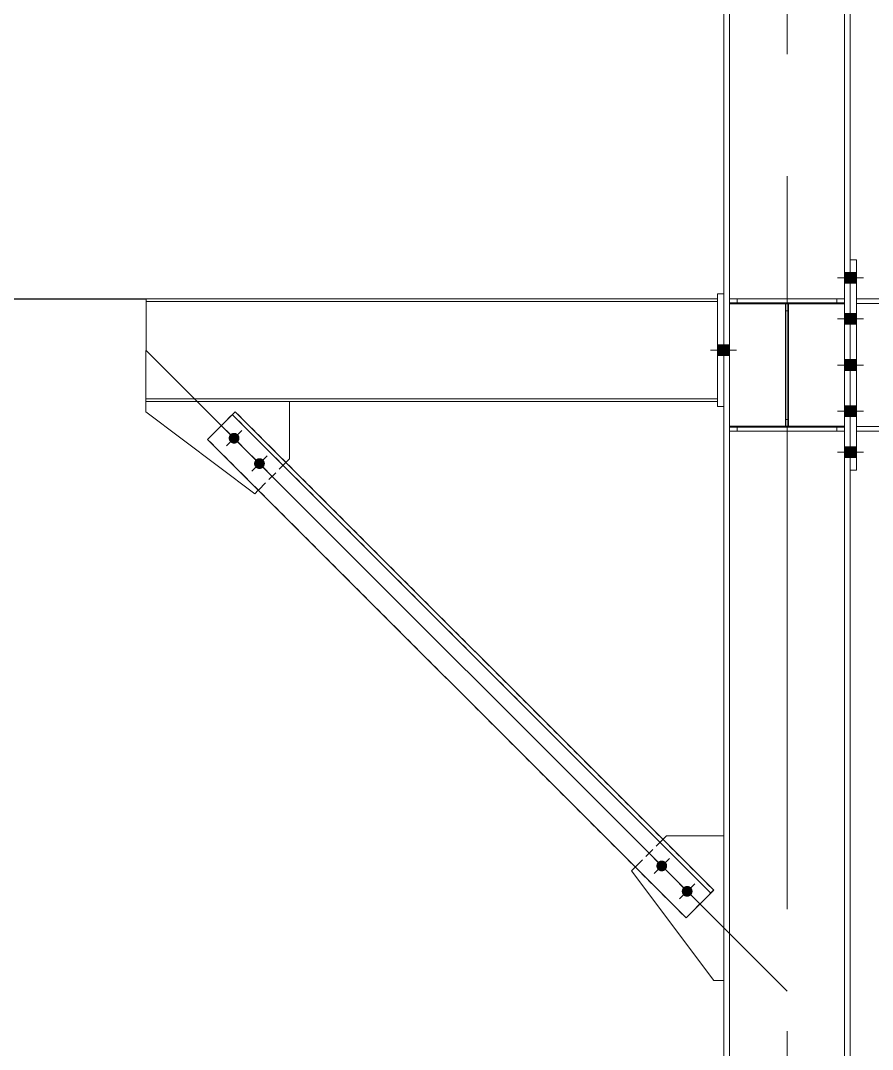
# Model space of a CAD drawing. Header units: metres. Extents: x 0 to 63075, y 0 to 44550.
# Drawn here: x 33308 to 34970, y 32991 to 34997 of the extents above; entities that cross this region are included whole.
import ezdxf

# ---------------------------------------------------------------- set-up
doc = ezdxf.new("R2010")
doc.units = ezdxf.units.M
doc.header["$LTSCALE"] = 75
doc.linetypes.add('CENTER2', pattern=[28.575, 19.05, -3.175, 3.175, -3.175])
doc.linetypes.add('DASHED2', pattern=[0.375, 0.25, -0.125])
for name, color, linetype in [('SC1', 7, 'CENTER2'), ('SDM', 7, 'Continuous'), ('SL1', 8, 'Continuous')]:
    doc.layers.add(name, color=color, linetype=linetype)

# ---------------------------------------------------------------- blocks, each defined once
blk = doc.blocks.new('A$C32abaae3')
at = {"layer": 'SL1'}
for points in [[(8542.2, 6281.6), (8531.5, 6281.6), (8531.5, 6302.6), (8542.2, 6302.6)], [(8542.2, 6281.6), (8531.5, 6281.6), (8531.5, 6302.6), (8542.2, 6302.6)], [(8554.7, 6281.6), (8542.2, 6281.6), (8542.2, 6302.6), (8554.7, 6302.6)], [(8554.7, 6281.6), (8542.2, 6281.6), (8542.2, 6302.6), (8554.7, 6302.6)], [(8542.2, 6201.6), (8531.5, 6201.6), (8531.5, 6222.6), (8542.2, 6222.6)], [(8554.7, 6201.6), (8542.2, 6201.6), (8542.2, 6222.6), (8554.7, 6222.6)], [(8283.7, 6140.6), (8283.7, 6161.6), (8296.2, 6161.6), (8296.2, 6140.6)], [(8296.2, 6140.6), (8296.2, 6161.6), (8306.9, 6161.6), (8306.9, 6140.6)], [(8542.2, 6111.6), (8531.5, 6111.6), (8531.5, 6132.6), (8542.2, 6132.6)], [(8554.7, 6111.6), (8542.2, 6111.6), (8542.2, 6132.6), (8554.7, 6132.6)], [(8542.2, 6021.6), (8531.5, 6021.6), (8531.5, 6042.6), (8542.2, 6042.6)], [(8554.7, 6021.6), (8542.2, 6021.6), (8542.2, 6042.6), (8554.7, 6042.6)], [(7332.8, 5972.8), (7332.2, 5973.6), (7331.7, 5974.5), (7331.2, 5975.4), (7330.9, 5976.4), (7330.6, 5977.4), (7330.5, 5978.4), (7330.4, 5979.4), (7330.5, 5980.4), (7330.6, 5981.5), (7330.9, 5982.5), (7331.2, 5983.4), (7331.7, 5984.4), (7332.2, 5985.3), (7332.8, 5986.1), (7333.5, 5986.8), (7334.3, 5987.5), (7335.1, 5988.1), (7336, 5988.7), (7336.9, 5989.1), (7337.9, 5989.5), (7338.9, 5989.7), (7339.9, 5989.9), (7340.9, 5989.9), (7341.9, 5989.9), (7343, 5989.7), (7344, 5989.5), (7344.9, 5989.1), (7345.9, 5988.7), (7346.7, 5988.1), (7347.6, 5987.5), (7348.3, 5986.8), (7349, 5986.1), (7349.6, 5985.3), (7350.2, 5984.4), (7350.6, 5983.4), (7351, 5982.5), (7351.2, 5981.5), (7351.4, 5980.4), (7351.4, 5979.4), (7351.4, 5978.4), (7351.2, 5977.4), (7351, 5976.4), (7350.6, 5975.4), (7350.2, 5974.5), (7349.6, 5973.6), (7349, 5972.8), (7348.3, 5972), (7347.6, 5971.3), (7346.7, 5970.7), (7345.9, 5970.2), (7344.9, 5969.7), (7344, 5969.4), (7343, 5969.1), (7341.9, 5969), (7340.9, 5968.9), (7339.9, 5969), (7338.9, 5969.1), (7337.9, 5969.4), (7336.9, 5969.7), (7336, 5970.2), (7335.1, 5970.7), (7334.3, 5971.3), (7333.5, 5972)], [(8542.2, 5941.6), (8531.5, 5941.6), (8531.5, 5962.6), (8542.2, 5962.6)], [(8542.2, 5941.6), (8531.5, 5941.6), (8531.5, 5962.6), (8542.2, 5962.6)], [(8554.7, 5941.6), (8542.2, 5941.6), (8542.2, 5962.6), (8554.7, 5962.6)], [(8554.7, 5941.6), (8542.2, 5941.6), (8542.2, 5962.6), (8554.7, 5962.6)], [(7382.3, 5923.3), (7381.7, 5924.1), (7381.2, 5925), (7380.7, 5925.9), (7380.4, 5926.9), (7380.1, 5927.9), (7380, 5928.9), (7379.9, 5929.9), (7380, 5931), (7380.1, 5932), (7380.4, 5933), (7380.7, 5933.9), (7381.2, 5934.9), (7381.7, 5935.8), (7382.3, 5936.6), (7383, 5937.3), (7383.8, 5938), (7384.6, 5938.7), (7385.5, 5939.2), (7386.4, 5939.6), (7387.4, 5940), (7388.4, 5940.2), (7389.4, 5940.4), (7390.4, 5940.4), (7391.4, 5940.4), (7392.5, 5940.2), (7393.5, 5940), (7394.4, 5939.6), (7395.4, 5939.2), (7396.2, 5938.7), (7397.1, 5938), (7397.8, 5937.3), (7398.5, 5936.6), (7399.1, 5935.8), (7399.7, 5934.9), (7400.1, 5933.9), (7400.5, 5933), (7400.7, 5932), (7400.9, 5931), (7400.9, 5929.9), (7400.9, 5928.9), (7400.7, 5927.9), (7400.5, 5926.9), (7400.1, 5925.9), (7399.7, 5925), (7399.1, 5924.1), (7398.5, 5923.3), (7397.8, 5922.5), (7397.1, 5921.8), (7396.2, 5921.2), (7395.4, 5920.7), (7394.4, 5920.2), (7393.5, 5919.9), (7392.5, 5919.6), (7391.4, 5919.5), (7390.4, 5919.4), (7389.4, 5919.5), (7388.4, 5919.6), (7387.4, 5919.9), (7386.4, 5920.2), (7385.5, 5920.7), (7384.6, 5921.2), (7383.8, 5921.8), (7383, 5922.5)], [(8183.1, 5152), (8183.7, 5151.2), (8184.2, 5150.3), (8184.7, 5149.4), (8185, 5148.4), (8185.3, 5147.4), (8185.4, 5146.4), (8185.5, 5145.4), (8185.4, 5144.3), (8185.3, 5143.3), (8185, 5142.3), (8184.7, 5141.4), (8184.2, 5140.4), (8183.7, 5139.5), (8183.1, 5138.7), (8182.4, 5137.9), (8181.6, 5137.3), (8180.8, 5136.6), (8179.9, 5136.1), (8179, 5135.7), (8178, 5135.3), (8177, 5135.1), (8176, 5134.9), (8175, 5134.9), (8173.9, 5134.9), (8172.9, 5135.1), (8171.9, 5135.3), (8170.9, 5135.7), (8170, 5136.1), (8169.1, 5136.6), (8168.3, 5137.3), (8167.5, 5137.9), (8166.9, 5138.7), (8166.2, 5139.5), (8165.7, 5140.4), (8165.3, 5141.4), (8164.9, 5142.3), (8164.7, 5143.3), (8164.5, 5144.3), (8164.5, 5145.4), (8164.5, 5146.4), (8164.7, 5147.4), (8164.9, 5148.4), (8165.3, 5149.4), (8165.7, 5150.3), (8166.2, 5151.2), (8166.9, 5152), (8167.5, 5152.8), (8168.3, 5153.5), (8169.1, 5154.1), (8170, 5154.6), (8170.9, 5155.1), (8171.9, 5155.4), (8172.9, 5155.7), (8173.9, 5155.8), (8175, 5155.9), (8176, 5155.8), (8177, 5155.7), (8178, 5155.4), (8179, 5155.1), (8179.9, 5154.6), (8180.8, 5154.1), (8181.6, 5153.5), (8182.4, 5152.8)], [(8232.6, 5102.5), (8233.2, 5101.7), (8233.7, 5100.8), (8234.2, 5099.9), (8234.5, 5098.9), (8234.8, 5097.9), (8234.9, 5096.9), (8235, 5095.9), (8234.9, 5094.8), (8234.8, 5093.8), (8234.5, 5092.8), (8234.2, 5091.9), (8233.7, 5090.9), (8233.2, 5090), (8232.6, 5089.2), (8231.9, 5088.4), (8231.1, 5087.8), (8230.3, 5087.1), (8229.4, 5086.6), (8228.5, 5086.2), (8227.5, 5085.8), (8226.5, 5085.6), (8225.5, 5085.4), (8224.5, 5085.4), (8223.4, 5085.4), (8222.4, 5085.6), (8221.4, 5085.8), (8220.4, 5086.2), (8219.5, 5086.6), (8218.6, 5087.1), (8217.8, 5087.8), (8217, 5088.4), (8216.3, 5089.2), (8215.7, 5090), (8215.2, 5090.9), (8214.8, 5091.9), (8214.4, 5092.8), (8214.2, 5093.8), (8214, 5094.8), (8214, 5095.9), (8214, 5096.9), (8214.2, 5097.9), (8214.4, 5098.9), (8214.8, 5099.9), (8215.2, 5100.8), (8215.7, 5101.7), (8216.3, 5102.5), (8217, 5103.3), (8217.8, 5104), (8218.6, 5104.6), (8219.5, 5105.1), (8220.4, 5105.6), (8221.4, 5105.9), (8222.4, 5106.2), (8223.4, 5106.3), (8224.5, 5106.4), (8225.5, 5106.3), (8226.5, 5106.2), (8227.5, 5105.9), (8228.5, 5105.6), (8229.4, 5105.1), (8230.3, 5104.6), (8231.1, 5104), (8231.9, 5103.3)]]:
    blk.add_hatch(color=256, dxfattribs=at).paths.add_polyline_path(points, flags=17)
at = {"layer": 'SL1', "lineweight": 0}
for p, q in [((8296.2, 10492.4), (8296.2, 1530.1)), ((8306.9, 10492.4), (8306.9, 1530.1)), ((8531.5, 10492.4), (8531.5, 1530.1)), ((8542.2, 10492.4), (8542.2, 1530.1)), ((8554.7, 6327.1), (8542.2, 6327.1)), ((8554.7, 6327.1), (8554.7, 5917.1)), ((8531.5, 6302.6), (8542.2, 6302.6)), ((8531.5, 6302.6), (8542.2, 6302.6)), ((8542.2, 6302.6), (8554.7, 6302.6)), ((8542.2, 6302.6), (8554.7, 6302.6)), ((8517.7, 6292.1), (8568.5, 6292.1)), ((8517.7, 6292.1), (8568.5, 6292.1)), ((8531.5, 6281.6), (8542.2, 6281.6)), ((8531.5, 6281.6), (8542.2, 6281.6)), ((8542.2, 6281.6), (8554.7, 6281.6)), ((8542.2, 6281.6), (8554.7, 6281.6)), ((8283.7, 6041.1), (8283.7, 6261.1)), ((8283.7, 6261.1), (8296.2, 6261.1)), ((7169.2, 6251.1), (7169.1, 6051.1)), ((8283.7, 6251.1), (7169.2, 6251.1)), ((7169.2, 6245.9), (8283.7, 6245.9)), ((8306.9, 6251.1), (8531.5, 6251.1)), ((8306.9, 6251.1), (8306.9, 6243.1)), ((8531.5, 6251.1), (8306.9, 6251.1)), ((8306.9, 6251.1), (8306.9, 6241.6)), ((8306.9, 6243.1), (8531.5, 6243.1)), ((8306.9, 6241.6), (8531.5, 6241.6)), ((8416, 6243.1), (8416, 6001.1)), ((8416, 6243.1), (8422.3, 6243.1)), ((8422.3, 6243.1), (8422.3, 6001.1)), ((8531.5, 6251.1), (8531.5, 6243.1)), ((8531.5, 6241.6), (8531.5, 6251.1)), ((8603.1, 6251.1), (8554.7, 6251.1)), ((8624.8, 6242), (8554.7, 6242)), ((8531.5, 6222.6), (8542.2, 6222.6)), ((8531.5, 6222.6), (8542.2, 6222.6)), ((8542.2, 6222.6), (8554.7, 6222.6)), ((8542.2, 6222.6), (8554.7, 6222.6)), ((8517.7, 6212.1), (8568.5, 6212.1)), ((8517.7, 6212.1), (8568.5, 6212.1)), ((8531.5, 6201.6), (8542.2, 6201.6)), ((8531.5, 6201.6), (8542.2, 6201.6)), ((8542.2, 6201.6), (8554.7, 6201.6)), ((8542.2, 6201.6), (8554.7, 6201.6)), ((8296.2, 6161.6), (8283.7, 6161.6)), ((8296.2, 6161.6), (8283.7, 6161.6)), ((8306.9, 6161.6), (8296.2, 6161.6)), ((8306.9, 6161.6), (8296.2, 6161.6)), ((8419.2, 4901.2), (7169.1, 6151.2)), ((8320.7, 6151.1), (8269.9, 6151.1)), ((8320.7, 6151.1), (8269.9, 6151.1)), ((8296.2, 6140.6), (8283.7, 6140.6)), ((8296.2, 6140.6), (8283.7, 6140.6)), ((8306.9, 6140.6), (8296.2, 6140.6)), ((8306.9, 6140.6), (8296.2, 6140.6)), ((8517.7, 6122.1), (8568.5, 6122.1)), ((8517.7, 6122.1), (8568.5, 6122.1)), ((8531.5, 6132.6), (8542.2, 6132.6)), ((8531.5, 6132.6), (8542.2, 6132.6)), ((8542.2, 6132.6), (8554.7, 6132.6)), ((8542.2, 6132.6), (8554.7, 6132.6)), ((8531.5, 6111.6), (8542.2, 6111.6)), ((8531.5, 6111.6), (8542.2, 6111.6)), ((8542.2, 6111.6), (8554.7, 6111.6)), ((8542.2, 6111.6), (8554.7, 6111.6)), ((8283.7, 6056.3), (7169.1, 6056.3)), ((7169.1, 6051.1), (7169.1, 6031.1)), ((7169.1, 6051.1), (8283.7, 6051.1)), ((7449.2, 6051.1), (7449.2, 5939.2)), ((8283.7, 6041.1), (8296.2, 6041.1)), ((8531.5, 6042.6), (8542.2, 6042.6)), ((8531.5, 6042.6), (8542.2, 6042.6)), ((8542.2, 6042.6), (8554.7, 6042.6)), ((8542.2, 6042.6), (8554.7, 6042.6)), ((7169.1, 6031.1), (7381.1, 5871.2)), ((7343.1, 6031.1), (7289.2, 5977.2)), ((7337.5, 6025.5), (8270.5, 5092.4)), ((7343.1, 6031.1), (8276.2, 5098.1)), ((8517.7, 6032.1), (8568.5, 6032.1)), ((8517.7, 6032.1), (8568.5, 6032.1)), ((8531.5, 6021.6), (8542.2, 6021.6)), ((8531.5, 6021.6), (8542.2, 6021.6)), ((8542.2, 6021.6), (8554.7, 6021.6)), ((8542.2, 6021.6), (8554.7, 6021.6)), ((8531.5, 6002.6), (8306.9, 6002.6)), ((8306.9, 6002.6), (8306.9, 5993.1)), ((8306.9, 6001.1), (8531.5, 6001.1)), ((8306.9, 6001.1), (8306.9, 5993.1)), ((8416, 6001.1), (8422.3, 6001.1)), ((8531.5, 5993.1), (8531.5, 6002.6)), ((8531.5, 6001.1), (8531.5, 5993.1)), ((8603.1, 6002.2), (8554.7, 6002.2)), ((7355.8, 5964.6), (7326.1, 5994.3)), ((7355.8, 5994.3), (7326.1, 5964.6)), ((8306.9, 5993.1), (8531.5, 5993.1)), ((8306.9, 5993.1), (8531.5, 5993.1)), ((8554.7, 5993.1), (10083.7, 5993.1)), ((7289.2, 5977.2), (8222.3, 5044.2)), ((8531.5, 5962.6), (8542.2, 5962.6)), ((8531.5, 5962.6), (8542.2, 5962.6)), ((8542.2, 5962.6), (8554.7, 5962.6)), ((8542.2, 5962.6), (8554.7, 5962.6)), ((7405.3, 5915.1), (7375.6, 5944.8)), ((7405.3, 5944.8), (7375.6, 5915.1)), ((7449.2, 5939.2), (7442.1, 5932.1)), ((8517.7, 5952.1), (8568.5, 5952.1)), ((8517.7, 5952.1), (8568.5, 5952.1)), ((8531.5, 5941.6), (8542.2, 5941.6)), ((8531.5, 5941.6), (8542.2, 5941.6)), ((8542.2, 5941.6), (8554.7, 5941.6)), ((8542.2, 5941.6), (8554.7, 5941.6)), ((8554.7, 5917.1), (8542.2, 5917.1)), ((7388.2, 5878.2), (7381.1, 5871.2)), ((8184.2, 5204.1), (8177.2, 5197.1)), ((8184.2, 5204.1), (8296.2, 5204.1)), ((8160.1, 5160.2), (8189.8, 5130.5)), ((8160.1, 5130.5), (8189.8, 5160.2)), ((8123.3, 5143.2), (8116.2, 5136.1)), ((8116.2, 5136.1), (8276.2, 4921.7)), ((8209.6, 5110.7), (8239.3, 5081)), ((8209.6, 5081), (8239.3, 5110.7)), ((8276.2, 5098.1), (8222.3, 5044.2)), ((8276.2, 4921.7), (8296.2, 4921.7))]:
    blk.add_line(p, q, dxfattribs=at)
at = {"layer": 'SL1', "linetype": 'DASHED2', "lineweight": 0}
for p, q in [((8542.2, 6327.1), (8542.2, 5917.1)), ((8296.2, 6041.1), (8296.2, 6261.1)), ((8283.7, 6051.1), (8283.7, 6251.1)), ((8306.9, 6243.1), (8306.9, 6251.1)), ((8306.9, 6251.1), (8531.5, 6251.1)), ((8531.5, 6251.1), (8306.9, 6251.1)), ((8306.9, 6241.6), (8306.9, 6251.1)), ((8531.5, 6243.1), (8306.9, 6243.1)), ((8531.5, 6241.6), (8306.9, 6241.6)), ((8321.9, 6243.1), (8321.9, 6251.1)), ((8321.9, 6243.1), (8321.9, 6251.1)), ((8321.9, 6241.6), (8321.9, 6251.1)), ((8321.9, 6241.6), (8321.9, 6251.1)), ((8416, 6001.1), (8416, 6243.1)), ((8416, 6243.1), (8422.3, 6243.1)), ((8422.3, 6243.1), (8422.3, 6001.1)), ((8516.5, 6243.1), (8516.5, 6251.1)), ((8516.5, 6243.1), (8516.5, 6251.1)), ((8516.5, 6241.6), (8516.5, 6251.1)), ((8516.5, 6241.6), (8516.5, 6251.1)), ((8531.5, 6251.1), (8531.5, 6243.1)), ((8531.5, 6241.6), (8531.5, 6251.1)), ((8554.7, 6251.1), (8554.7, 5993.1)), ((8416, 6228.1), (8422.3, 6228.1)), ((8416, 6228.1), (8422.3, 6228.1)), ((7169.1, 6051.1), (7449.2, 6051.1)), ((7289.2, 5977.2), (7343.1, 6031.1)), ((8270.5, 5092.4), (7337.5, 6025.5)), ((8276.2, 5098.1), (7343.1, 6031.1)), ((8306.9, 6002.6), (8422.3, 6002.6)), ((8531.5, 6002.6), (8306.9, 6002.6)), ((8306.9, 5993.1), (8306.9, 6002.6)), ((8306.9, 5993.1), (8306.9, 6001.1)), ((8306.9, 6001.1), (8531.5, 6001.1)), ((8321.9, 5993.1), (8321.9, 6002.6)), ((8321.9, 5993.1), (8321.9, 6002.6)), ((8321.9, 5993.1), (8321.9, 6001.1)), ((8321.9, 5993.1), (8321.9, 6001.1)), ((8416, 6016.1), (8422.3, 6016.1)), ((8416, 6016.1), (8422.3, 6016.1)), ((8422.3, 6001.1), (8416, 6001.1)), ((8516.5, 5993.1), (8516.5, 6002.6)), ((8516.5, 5993.1), (8516.5, 6002.6)), ((8516.5, 5993.1), (8516.5, 6001.1)), ((8516.5, 5993.1), (8516.5, 6001.1)), ((8531.5, 5993.1), (8531.5, 6002.6)), ((8531.5, 6001.1), (8531.5, 5993.1)), ((8531.5, 5993.1), (8306.9, 5993.1)), ((8531.5, 5993.1), (8306.9, 5993.1)), ((8222.3, 5044.2), (7289.2, 5977.2)), ((7442.1, 5932.1), (7388.2, 5878.2)), ((8177.2, 5197.1), (8123.3, 5143.2)), ((8296.2, 5204.1), (8296.2, 4921.7)), ((8222.3, 5044.2), (8276.2, 5098.1))]:
    blk.add_line(p, q, dxfattribs=at)

msp = doc.modelspace()

# ---------------------------------------------------------------- linework, layer by layer
at = {"layer": 'SC1', "lineweight": 0}
msp.add_line((34803, 28978.2), (34803, 40124.4), dxfattribs=at)
at = {"layer": 'SDM'}
msp.add_line((32181.3, 34454.3), (33553, 34454.3), dxfattribs=at)

# ---------------------------------------------------------------- block references
msp.add_blockref('A$C32abaae3', (26383.8, 28203.1), dxfattribs=at)

doc.saveas('drawing.dxf')
